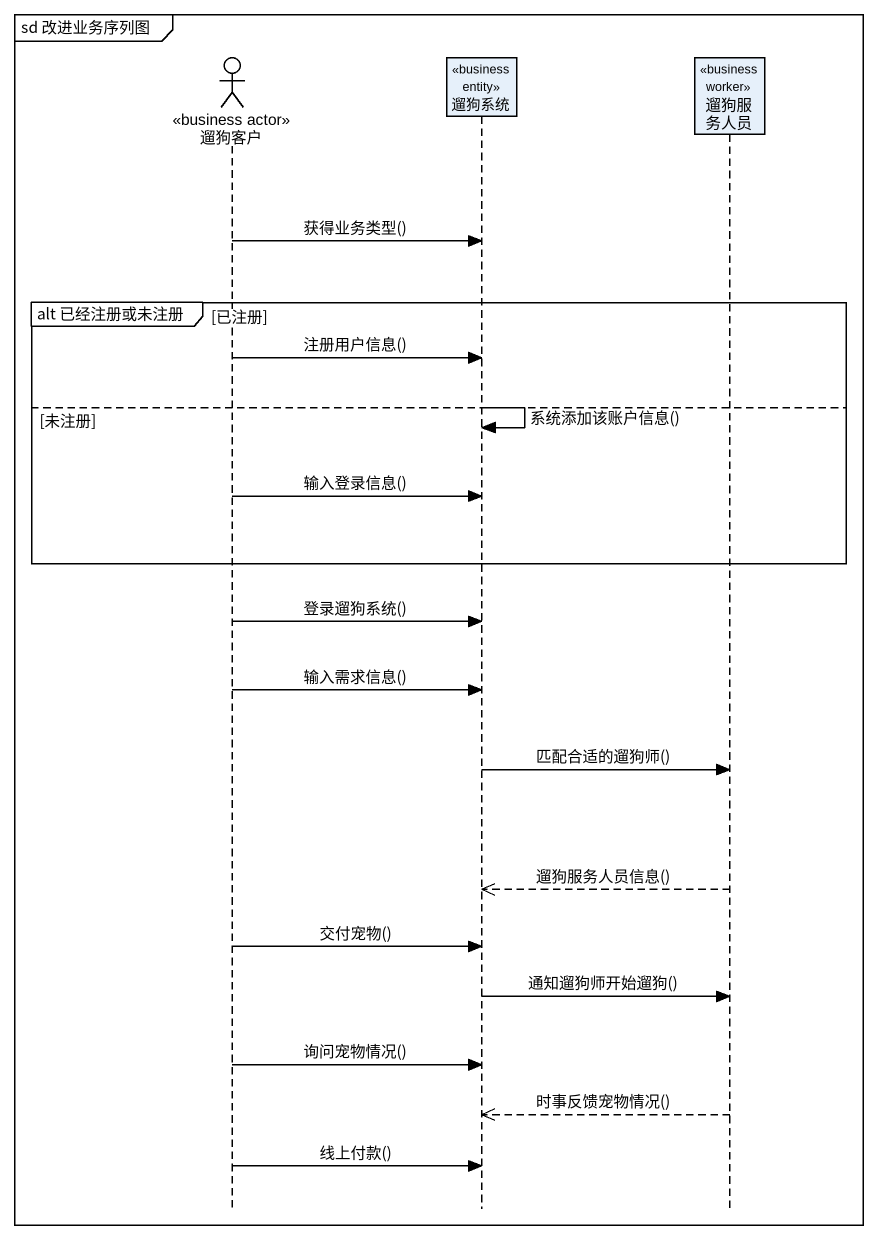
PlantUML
@startuml
mainframe sd 改进业务序列图
hide footbox
actor 遛狗客户 <<business actor>>
participant 遛狗系统 <<business entity>>
participant 遛狗服务人员 <<business worker>>

遛狗客户 -> 遛狗系统 : 获得业务类型()
group alt 已经注册或未注册 [已注册]
  遛狗客户 -> 遛狗系统 : 注册用户信息()
else 未注册
  遛狗系统 -> 遛狗系统 : 系统添加该账户信息()
  遛狗客户 -> 遛狗系统 : 输入登录信息()
end
遛狗客户 -> 遛狗系统 : 登录遛狗系统()
遛狗客户 -> 遛狗系统 : 输入需求信息()
遛狗系统 -> 遛狗服务人员 : 匹配合适的遛狗师()
遛狗服务人员 -->> 遛狗系统 : 遛狗服务人员信息()
遛狗客户 -> 遛狗系统 : 交付宠物()
遛狗系统 -> 遛狗服务人员 : 通知遛狗师开始遛狗()
遛狗客户 -> 遛狗系统 : 询问宠物情况()
遛狗服务人员 -->> 遛狗系统 : 时事反馈宠物情况()
遛狗客户 -> 遛狗系统 : 线上付款()
@enduml
